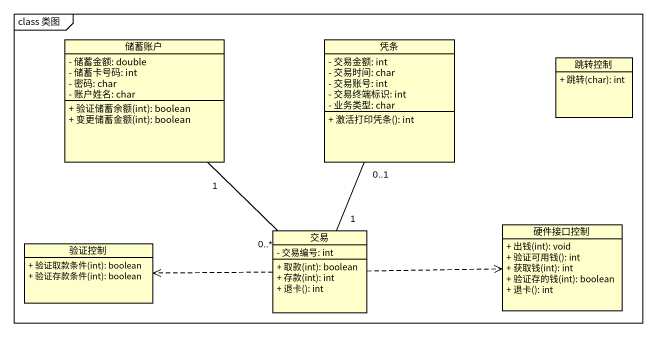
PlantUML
@startuml
mainframe class 类图
hide circle
hide empty members
skinparam classAttributeIconSize 0
class 储蓄账户 {
  - 储蓄金额: double
  - 储蓄卡号码: int
  - 密码: char
  - 账户姓名: char
  + 验证储蓄余额(int): boolean
  + 变更储蓄金额(int): boolean
}
class 凭条 {
  - 交易金额: int
  - 交易时间: char
  - 交易账号: int
  - 交易终端标识: int
  - 业务类型: char
  + 激活打印凭条(): int
}
class 跳转控制 {
  + 跳转(char): int
}
class 验证控制 {
  + 验证取款条件(int): boolean
  + 验证存款条件(int): boolean
}
class 交易 {
  - 交易编号: int
  + 取款(int): boolean
  + 存款(int): int
  + 退卡(): int
}
class 硬件接口控制 {
  + 出钱(int): void
  + 验证可用钱(): int
  + 获取钱(int): int
  + 验证存的钱(int): boolean
  + 退卡(): int
}
储蓄账户 "1" -- "0..*" 交易
交易 "1" -up- "0..1" 凭条
交易 .left.> 验证控制
交易 .right.> 硬件接口控制
@enduml
